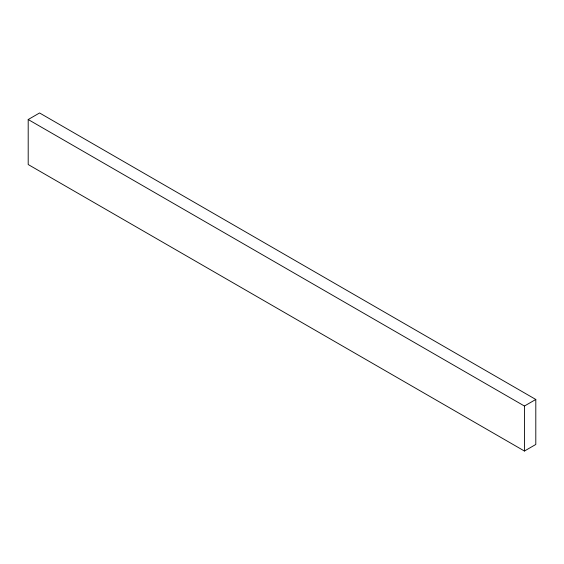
<?xml version="1.0" encoding="UTF-8"?>
<svg xmlns="http://www.w3.org/2000/svg" width="564" height="564" viewBox="0 0 564 564"><rect width="100%" height="100%" fill="white"/><g stroke="black" fill="none" stroke-linecap="round" stroke-linejoin="round"><path stroke-width="0.85" d="M28.2 119.533L39.565 112.969L535.8 399.467L535.8 444.467L524.435 451.031L28.2 164.533L28.2 119.533L524.435 406.031L535.8 399.467M524.435 406.031L524.435 451.031"/></g></svg>
